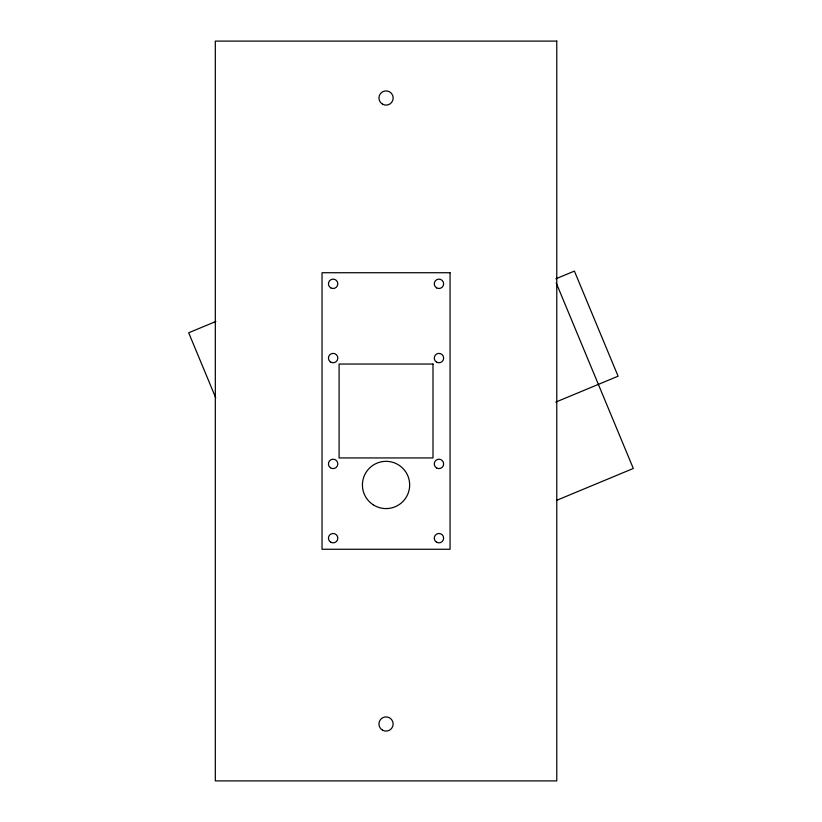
<?xml version="1.0" encoding="UTF-8"?>
<svg xmlns="http://www.w3.org/2000/svg" width="822" height="822" viewBox="0 0 822 822"><rect width="100%" height="100%" fill="white"/><g stroke="black" fill="none" stroke-linecap="round" stroke-linejoin="round"><path stroke-width="1.23" d="M215.878 321.474L188.69 332.776L215.724 397.838M555.857 278.802L574.403 271.096L618.082 376.199L555.806 402.081M556.453 500.413L633.31 468.468L556.175 282.83M556.771 41.1L215.323 41.1L215.323 780.9L556.771 780.9L556.771 41.1M450.055 272.729L322.029 272.729L322.029 549.26L450.055 549.26L450.055 272.729M432.999 364.043L339.096 364.043L339.096 457.936L432.999 457.936L432.999 364.043M373.126 504.739A23.622 23.622 0 0 0 409.633 486.254A23.622 23.622 0 0 0 375.377 463.885A23.622 23.622 0 0 0 373.126 504.739M436.616 542.232A4.696 4.696 0 0 0 443.654 538.163A4.696 4.696 0 0 0 436.616 534.095A4.696 4.696 0 0 0 436.616 542.232M330.783 542.232A4.696 4.696 0 0 0 337.821 538.163A4.696 4.696 0 0 0 330.783 534.095A4.696 4.696 0 0 0 330.783 542.232M330.382 467.718A4.696 4.696 0 0 0 337.801 464.389A4.696 4.696 0 0 0 331.204 459.621A4.696 4.696 0 0 0 330.382 467.718M436.616 467.975A4.696 4.696 0 0 0 443.654 463.906A4.696 4.696 0 0 0 436.616 459.837A4.696 4.696 0 0 0 436.616 467.975M436.616 362.142A4.696 4.696 0 0 0 443.654 358.073A4.696 4.696 0 0 0 436.616 354.005A4.696 4.696 0 0 0 436.616 362.142M330.382 361.875A4.696 4.696 0 0 0 337.801 358.556A4.696 4.696 0 0 0 331.204 353.789A4.696 4.696 0 0 0 330.382 361.875M436.616 287.885A4.696 4.696 0 0 0 443.654 283.816A4.696 4.696 0 0 0 436.616 279.757A4.696 4.696 0 0 0 436.616 287.885M330.783 287.885A4.696 4.696 0 0 0 337.821 283.816A4.696 4.696 0 0 0 330.783 279.757A4.696 4.696 0 0 0 330.783 287.885M382.487 730.162A7.11 7.11 0 0 0 393.152 724.007A7.11 7.11 0 0 0 382.487 717.842A7.11 7.11 0 0 0 382.487 730.162M382.507 104.168A7.11 7.11 0 0 0 393.173 98.013A7.11 7.11 0 0 0 382.507 91.848A7.11 7.11 0 0 0 382.507 104.168"/></g></svg>
